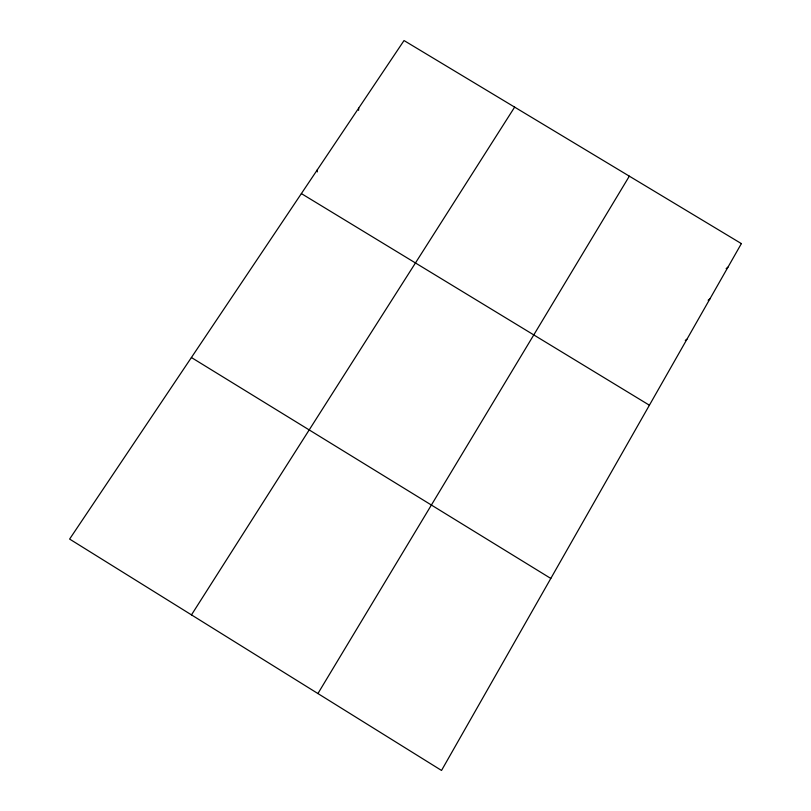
<?xml version="1.0" encoding="UTF-8"?>
<svg xmlns="http://www.w3.org/2000/svg" width="811" height="811" viewBox="0 0 811 811"><rect width="100%" height="100%" fill="white"/><g stroke="black" fill="none" stroke-linecap="round" stroke-linejoin="round"><path stroke-width="1.22" d="M358.584 110.337L358.685 108.137M317.922 693.547L629.336 176.159M191.477 614.88L514.64 107.123M726.149 268.603L727.974 267.143M708.145 300.232L709.899 298.914M685.285 340.377L686.947 339.241M301.368 193.586L649.398 405.216M191.406 357.519L550.811 578.446M317.213 169.965L317.304 171.902M741.376 243.604L441.529 770.45L69.624 539.072L404.03 40.55L741.376 243.604"/></g></svg>
